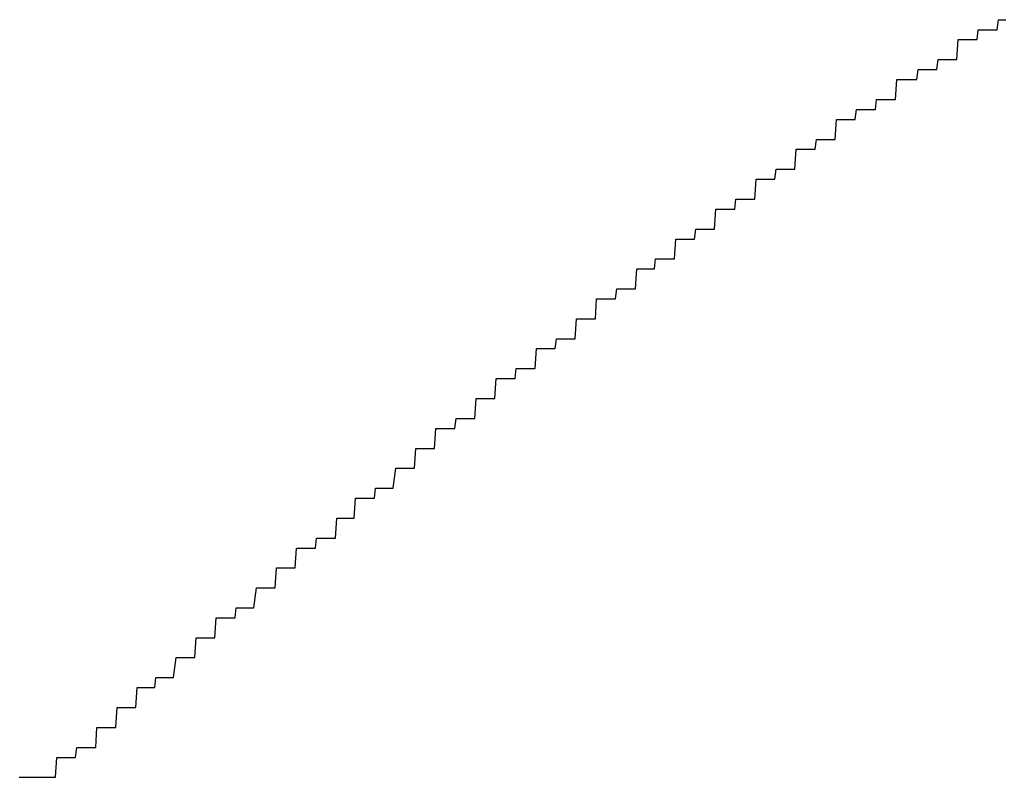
# Model space of a CAD drawing. Extents: x 0 to 4, y -10.7 to 10.7.
# Drawn here: x 0.9894 to 1.484, y -10.7432 to -10.3632 of the extents above; entities that cross this region are included whole.
import ezdxf

# ---------------------------------------------------------------- set-up
doc = ezdxf.new("R2010")
doc.units = 0

msp = doc.modelspace()

# ---------------------------------------------------------------- linework, layer by layer
for p, q in [((1.47987, -10.3682), (1.4805, -10.3632)), ((1.4805, -10.3632), (1.48113, -10.3632)), ((1.48113, -10.3632), (1.48176, -10.3632)), ((1.48176, -10.3632), (1.48239, -10.3632)), ((1.48239, -10.3632), (1.48302, -10.3632)), ((1.48302, -10.3632), (1.48365, -10.3632)), ((1.48365, -10.3632), (1.48428, -10.3632)), ((1.46979, -10.3732), (1.47042, -10.3682)), ((1.47042, -10.3682), (1.47105, -10.3682)), ((1.47105, -10.3682), (1.47168, -10.3682)), ((1.47168, -10.3682), (1.47231, -10.3682)), ((1.47231, -10.3682), (1.47294, -10.3682)), ((1.47294, -10.3682), (1.47357, -10.3682)), ((1.47357, -10.3682), (1.4742, -10.3682)), ((1.4742, -10.3682), (1.47483, -10.3682)), ((1.47483, -10.3682), (1.47546, -10.3682)), ((1.47546, -10.3682), (1.47609, -10.3682)), ((1.47609, -10.3682), (1.47672, -10.3682)), ((1.47672, -10.3682), (1.47735, -10.3682)), ((1.47735, -10.3682), (1.47798, -10.3682)), ((1.47798, -10.3682), (1.47861, -10.3682)), ((1.47861, -10.3682), (1.47924, -10.3682)), ((1.47924, -10.3682), (1.47987, -10.3682)), ((1.45971, -10.3832), (1.46034, -10.3732)), ((1.46034, -10.3732), (1.46097, -10.3732)), ((1.46097, -10.3732), (1.4616, -10.3732)), ((1.4616, -10.3732), (1.46223, -10.3732)), ((1.46223, -10.3732), (1.46286, -10.3732)), ((1.46286, -10.3732), (1.46349, -10.3732)), ((1.46349, -10.3732), (1.46412, -10.3732)), ((1.46412, -10.3732), (1.46475, -10.3732)), ((1.46475, -10.3732), (1.46538, -10.3732)), ((1.46538, -10.3732), (1.46601, -10.3732)), ((1.46601, -10.3732), (1.46664, -10.3732)), ((1.46664, -10.3732), (1.46727, -10.3732)), ((1.46727, -10.3732), (1.4679, -10.3732)), ((1.4679, -10.3732), (1.46853, -10.3732)), ((1.46853, -10.3732), (1.46916, -10.3732)), ((1.46916, -10.3732), (1.46979, -10.3732)), ((1.44963, -10.3882), (1.45026, -10.3832)), ((1.45026, -10.3832), (1.45089, -10.3832)), ((1.45089, -10.3832), (1.45152, -10.3832)), ((1.45152, -10.3832), (1.45215, -10.3832)), ((1.45215, -10.3832), (1.45278, -10.3832)), ((1.45278, -10.3832), (1.45341, -10.3832)), ((1.45341, -10.3832), (1.45404, -10.3832)), ((1.45404, -10.3832), (1.45467, -10.3832)), ((1.45467, -10.3832), (1.4553, -10.3832)), ((1.4553, -10.3832), (1.45593, -10.3832)), ((1.45593, -10.3832), (1.45656, -10.3832)), ((1.45656, -10.3832), (1.45719, -10.3832)), ((1.45719, -10.3832), (1.45782, -10.3832)), ((1.45782, -10.3832), (1.45845, -10.3832)), ((1.45845, -10.3832), (1.45908, -10.3832)), ((1.45908, -10.3832), (1.45971, -10.3832)), ((1.43955, -10.3932), (1.44018, -10.3882)), ((1.44018, -10.3882), (1.44081, -10.3882)), ((1.44081, -10.3882), (1.44144, -10.3882)), ((1.44144, -10.3882), (1.44207, -10.3882)), ((1.44207, -10.3882), (1.4427, -10.3882)), ((1.4427, -10.3882), (1.44333, -10.3882)), ((1.44333, -10.3882), (1.44396, -10.3882)), ((1.44396, -10.3882), (1.44459, -10.3882)), ((1.44459, -10.3882), (1.44522, -10.3882)), ((1.44522, -10.3882), (1.44585, -10.3882)), ((1.44585, -10.3882), (1.44648, -10.3882)), ((1.44648, -10.3882), (1.44711, -10.3882)), ((1.44711, -10.3882), (1.44774, -10.3882)), ((1.44774, -10.3882), (1.44837, -10.3882)), ((1.44837, -10.3882), (1.449, -10.3882)), ((1.449, -10.3882), (1.44963, -10.3882)), ((1.42884, -10.4032), (1.42947, -10.3932)), ((1.42947, -10.3932), (1.4301, -10.3932)), ((1.4301, -10.3932), (1.43073, -10.3932)), ((1.43073, -10.3932), (1.43136, -10.3932)), ((1.43136, -10.3932), (1.43199, -10.3932)), ((1.43199, -10.3932), (1.43262, -10.3932)), ((1.43262, -10.3932), (1.43325, -10.3932)), ((1.43325, -10.3932), (1.43388, -10.3932)), ((1.43388, -10.3932), (1.43451, -10.3932)), ((1.43451, -10.3932), (1.43514, -10.3932)), ((1.43514, -10.3932), (1.43577, -10.3932)), ((1.43577, -10.3932), (1.4364, -10.3932)), ((1.4364, -10.3932), (1.43703, -10.3932)), ((1.43703, -10.3932), (1.43766, -10.3932)), ((1.43766, -10.3932), (1.43829, -10.3932)), ((1.43829, -10.3932), (1.43892, -10.3932)), ((1.43892, -10.3932), (1.43955, -10.3932)), ((1.41876, -10.4082), (1.41939, -10.4032)), ((1.41939, -10.4032), (1.42002, -10.4032)), ((1.42002, -10.4032), (1.42065, -10.4032)), ((1.42065, -10.4032), (1.42128, -10.4032)), ((1.42128, -10.4032), (1.42191, -10.4032)), ((1.42191, -10.4032), (1.42254, -10.4032)), ((1.42254, -10.4032), (1.42317, -10.4032)), ((1.42317, -10.4032), (1.4238, -10.4032)), ((1.4238, -10.4032), (1.42443, -10.4032)), ((1.42443, -10.4032), (1.42506, -10.4032)), ((1.42506, -10.4032), (1.42569, -10.4032)), ((1.42569, -10.4032), (1.42632, -10.4032)), ((1.42632, -10.4032), (1.42695, -10.4032)), ((1.42695, -10.4032), (1.42758, -10.4032)), ((1.42758, -10.4032), (1.42821, -10.4032)), ((1.42821, -10.4032), (1.42884, -10.4032)), ((1.40868, -10.4132), (1.40931, -10.4082)), ((1.40931, -10.4082), (1.40994, -10.4082)), ((1.40994, -10.4082), (1.41057, -10.4082)), ((1.41057, -10.4082), (1.4112, -10.4082)), ((1.4112, -10.4082), (1.41183, -10.4082)), ((1.41183, -10.4082), (1.41246, -10.4082)), ((1.41246, -10.4082), (1.41309, -10.4082)), ((1.41309, -10.4082), (1.41372, -10.4082)), ((1.41372, -10.4082), (1.41435, -10.4082)), ((1.41435, -10.4082), (1.41498, -10.4082)), ((1.41498, -10.4082), (1.41561, -10.4082)), ((1.41561, -10.4082), (1.41624, -10.4082)), ((1.41624, -10.4082), (1.41687, -10.4082)), ((1.41687, -10.4082), (1.4175, -10.4082)), ((1.4175, -10.4082), (1.41813, -10.4082)), ((1.41813, -10.4082), (1.41876, -10.4082)), ((1.3986, -10.4232), (1.39923, -10.4132)), ((1.39923, -10.4132), (1.39986, -10.4132)), ((1.39986, -10.4132), (1.40049, -10.4132)), ((1.40049, -10.4132), (1.40112, -10.4132)), ((1.40112, -10.4132), (1.40175, -10.4132)), ((1.40175, -10.4132), (1.40238, -10.4132)), ((1.40238, -10.4132), (1.40301, -10.4132)), ((1.40301, -10.4132), (1.40364, -10.4132)), ((1.40364, -10.4132), (1.40427, -10.4132)), ((1.40427, -10.4132), (1.4049, -10.4132)), ((1.4049, -10.4132), (1.40553, -10.4132)), ((1.40553, -10.4132), (1.40616, -10.4132)), ((1.40616, -10.4132), (1.40679, -10.4132)), ((1.40679, -10.4132), (1.40742, -10.4132)), ((1.40742, -10.4132), (1.40805, -10.4132)), ((1.40805, -10.4132), (1.40868, -10.4132)), ((1.38852, -10.4282), (1.38915, -10.4232)), ((1.38915, -10.4232), (1.38978, -10.4232)), ((1.38978, -10.4232), (1.39041, -10.4232)), ((1.39041, -10.4232), (1.39104, -10.4232)), ((1.39104, -10.4232), (1.39167, -10.4232)), ((1.39167, -10.4232), (1.3923, -10.4232)), ((1.3923, -10.4232), (1.39293, -10.4232)), ((1.39293, -10.4232), (1.39356, -10.4232)), ((1.39356, -10.4232), (1.39419, -10.4232)), ((1.39419, -10.4232), (1.39482, -10.4232)), ((1.39482, -10.4232), (1.39545, -10.4232)), ((1.39545, -10.4232), (1.39608, -10.4232)), ((1.39608, -10.4232), (1.39671, -10.4232)), ((1.39671, -10.4232), (1.39734, -10.4232)), ((1.39734, -10.4232), (1.39797, -10.4232)), ((1.39797, -10.4232), (1.3986, -10.4232)), ((1.37844, -10.4382), (1.37907, -10.4282)), ((1.37907, -10.4282), (1.3797, -10.4282)), ((1.3797, -10.4282), (1.38033, -10.4282)), ((1.38033, -10.4282), (1.38096, -10.4282)), ((1.38096, -10.4282), (1.38159, -10.4282)), ((1.38159, -10.4282), (1.38222, -10.4282)), ((1.38222, -10.4282), (1.38285, -10.4282)), ((1.38285, -10.4282), (1.38348, -10.4282)), ((1.38348, -10.4282), (1.38411, -10.4282)), ((1.38411, -10.4282), (1.38474, -10.4282)), ((1.38474, -10.4282), (1.38537, -10.4282)), ((1.38537, -10.4282), (1.386, -10.4282)), ((1.386, -10.4282), (1.38663, -10.4282)), ((1.38663, -10.4282), (1.38726, -10.4282)), ((1.38726, -10.4282), (1.38789, -10.4282)), ((1.38789, -10.4282), (1.38852, -10.4282)), ((1.36836, -10.4432), (1.36899, -10.4382)), ((1.36899, -10.4382), (1.36962, -10.4382)), ((1.36962, -10.4382), (1.37025, -10.4382)), ((1.37025, -10.4382), (1.37088, -10.4382)), ((1.37088, -10.4382), (1.37151, -10.4382)), ((1.37151, -10.4382), (1.37214, -10.4382)), ((1.37214, -10.4382), (1.37277, -10.4382)), ((1.37277, -10.4382), (1.3734, -10.4382)), ((1.3734, -10.4382), (1.37403, -10.4382)), ((1.37403, -10.4382), (1.37466, -10.4382)), ((1.37466, -10.4382), (1.37529, -10.4382)), ((1.37529, -10.4382), (1.37592, -10.4382)), ((1.37592, -10.4382), (1.37655, -10.4382)), ((1.37655, -10.4382), (1.37718, -10.4382)), ((1.37718, -10.4382), (1.37781, -10.4382)), ((1.37781, -10.4382), (1.37844, -10.4382)), ((1.35828, -10.4532), (1.35891, -10.4432)), ((1.35891, -10.4432), (1.35954, -10.4432)), ((1.35954, -10.4432), (1.36017, -10.4432)), ((1.36017, -10.4432), (1.3608, -10.4432)), ((1.3608, -10.4432), (1.36143, -10.4432)), ((1.36143, -10.4432), (1.36206, -10.4432)), ((1.36206, -10.4432), (1.36269, -10.4432)), ((1.36269, -10.4432), (1.36332, -10.4432)), ((1.36332, -10.4432), (1.36395, -10.4432)), ((1.36395, -10.4432), (1.36458, -10.4432)), ((1.36458, -10.4432), (1.36521, -10.4432)), ((1.36521, -10.4432), (1.36584, -10.4432)), ((1.36584, -10.4432), (1.36647, -10.4432)), ((1.36647, -10.4432), (1.3671, -10.4432)), ((1.3671, -10.4432), (1.36773, -10.4432)), ((1.36773, -10.4432), (1.36836, -10.4432)), ((1.3482, -10.4582), (1.34883, -10.4532)), ((1.34883, -10.4532), (1.34946, -10.4532)), ((1.34946, -10.4532), (1.35009, -10.4532)), ((1.35009, -10.4532), (1.35072, -10.4532)), ((1.35072, -10.4532), (1.35135, -10.4532)), ((1.35135, -10.4532), (1.35198, -10.4532)), ((1.35198, -10.4532), (1.35261, -10.4532)), ((1.35261, -10.4532), (1.35324, -10.4532)), ((1.35324, -10.4532), (1.35387, -10.4532)), ((1.35387, -10.4532), (1.3545, -10.4532)), ((1.3545, -10.4532), (1.35513, -10.4532)), ((1.35513, -10.4532), (1.35576, -10.4532)), ((1.35576, -10.4532), (1.35639, -10.4532)), ((1.35639, -10.4532), (1.35702, -10.4532)), ((1.35702, -10.4532), (1.35765, -10.4532)), ((1.35765, -10.4532), (1.35828, -10.4532)), ((1.33812, -10.4682), (1.33875, -10.4582)), ((1.33875, -10.4582), (1.33938, -10.4582)), ((1.33938, -10.4582), (1.34001, -10.4582)), ((1.34001, -10.4582), (1.34064, -10.4582)), ((1.34064, -10.4582), (1.34127, -10.4582)), ((1.34127, -10.4582), (1.3419, -10.4582)), ((1.3419, -10.4582), (1.34253, -10.4582)), ((1.34253, -10.4582), (1.34316, -10.4582)), ((1.34316, -10.4582), (1.34379, -10.4582)), ((1.34379, -10.4582), (1.34442, -10.4582)), ((1.34442, -10.4582), (1.34505, -10.4582)), ((1.34505, -10.4582), (1.34568, -10.4582)), ((1.34568, -10.4582), (1.34631, -10.4582)), ((1.34631, -10.4582), (1.34694, -10.4582)), ((1.34694, -10.4582), (1.34757, -10.4582)), ((1.34757, -10.4582), (1.3482, -10.4582)), ((1.32804, -10.4732), (1.32867, -10.4682)), ((1.32867, -10.4682), (1.3293, -10.4682)), ((1.3293, -10.4682), (1.32993, -10.4682)), ((1.32993, -10.4682), (1.33056, -10.4682)), ((1.33056, -10.4682), (1.33119, -10.4682)), ((1.33119, -10.4682), (1.33182, -10.4682)), ((1.33182, -10.4682), (1.33245, -10.4682)), ((1.33245, -10.4682), (1.33308, -10.4682)), ((1.33308, -10.4682), (1.33371, -10.4682)), ((1.33371, -10.4682), (1.33434, -10.4682)), ((1.33434, -10.4682), (1.33497, -10.4682)), ((1.33497, -10.4682), (1.3356, -10.4682)), ((1.3356, -10.4682), (1.33623, -10.4682)), ((1.33623, -10.4682), (1.33686, -10.4682)), ((1.33686, -10.4682), (1.33749, -10.4682)), ((1.33749, -10.4682), (1.33812, -10.4682)), ((1.31796, -10.4832), (1.31859, -10.4732)), ((1.31859, -10.4732), (1.31922, -10.4732)), ((1.31922, -10.4732), (1.31985, -10.4732)), ((1.31985, -10.4732), (1.32048, -10.4732)), ((1.32048, -10.4732), (1.32111, -10.4732)), ((1.32111, -10.4732), (1.32174, -10.4732)), ((1.32174, -10.4732), (1.32237, -10.4732)), ((1.32237, -10.4732), (1.323, -10.4732)), ((1.323, -10.4732), (1.32363, -10.4732)), ((1.32363, -10.4732), (1.32426, -10.4732)), ((1.32426, -10.4732), (1.32489, -10.4732)), ((1.32489, -10.4732), (1.32552, -10.4732)), ((1.32552, -10.4732), (1.32615, -10.4732)), ((1.32615, -10.4732), (1.32678, -10.4732)), ((1.32678, -10.4732), (1.32741, -10.4732)), ((1.32741, -10.4732), (1.32804, -10.4732)), ((1.30788, -10.4882), (1.30851, -10.4832)), ((1.30851, -10.4832), (1.30914, -10.4832)), ((1.30914, -10.4832), (1.30977, -10.4832)), ((1.30977, -10.4832), (1.3104, -10.4832)), ((1.3104, -10.4832), (1.31103, -10.4832)), ((1.31103, -10.4832), (1.31166, -10.4832)), ((1.31166, -10.4832), (1.31229, -10.4832)), ((1.31229, -10.4832), (1.31292, -10.4832)), ((1.31292, -10.4832), (1.31355, -10.4832)), ((1.31355, -10.4832), (1.31418, -10.4832)), ((1.31418, -10.4832), (1.31481, -10.4832)), ((1.31481, -10.4832), (1.31544, -10.4832)), ((1.31544, -10.4832), (1.31607, -10.4832)), ((1.31607, -10.4832), (1.3167, -10.4832)), ((1.3167, -10.4832), (1.31733, -10.4832)), ((1.31733, -10.4832), (1.31796, -10.4832)), ((1.29843, -10.4982), (1.29906, -10.4882)), ((1.29906, -10.4882), (1.29969, -10.4882)), ((1.29969, -10.4882), (1.30032, -10.4882)), ((1.30032, -10.4882), (1.30095, -10.4882)), ((1.30095, -10.4882), (1.30158, -10.4882)), ((1.30158, -10.4882), (1.30221, -10.4882)), ((1.30221, -10.4882), (1.30284, -10.4882)), ((1.30284, -10.4882), (1.30347, -10.4882)), ((1.30347, -10.4882), (1.3041, -10.4882)), ((1.3041, -10.4882), (1.30473, -10.4882)), ((1.30473, -10.4882), (1.30536, -10.4882)), ((1.30536, -10.4882), (1.30599, -10.4882)), ((1.30599, -10.4882), (1.30662, -10.4882)), ((1.30662, -10.4882), (1.30725, -10.4882)), ((1.30725, -10.4882), (1.30788, -10.4882)), ((1.28835, -10.5032), (1.28898, -10.4982)), ((1.28898, -10.4982), (1.28961, -10.4982)), ((1.28961, -10.4982), (1.29024, -10.4982)), ((1.29024, -10.4982), (1.29087, -10.4982)), ((1.29087, -10.4982), (1.2915, -10.4982)), ((1.2915, -10.4982), (1.29213, -10.4982)), ((1.29213, -10.4982), (1.29276, -10.4982)), ((1.29276, -10.4982), (1.29339, -10.4982)), ((1.29339, -10.4982), (1.29402, -10.4982)), ((1.29402, -10.4982), (1.29465, -10.4982)), ((1.29465, -10.4982), (1.29528, -10.4982)), ((1.29528, -10.4982), (1.29591, -10.4982)), ((1.29591, -10.4982), (1.29654, -10.4982)), ((1.29654, -10.4982), (1.29717, -10.4982)), ((1.29717, -10.4982), (1.2978, -10.4982)), ((1.2978, -10.4982), (1.29843, -10.4982)), ((1.27827, -10.5132), (1.2789, -10.5032)), ((1.2789, -10.5032), (1.27953, -10.5032)), ((1.27953, -10.5032), (1.28016, -10.5032)), ((1.28016, -10.5032), (1.28079, -10.5032)), ((1.28079, -10.5032), (1.28142, -10.5032)), ((1.28142, -10.5032), (1.28205, -10.5032)), ((1.28205, -10.5032), (1.28268, -10.5032)), ((1.28268, -10.5032), (1.28331, -10.5032)), ((1.28331, -10.5032), (1.28394, -10.5032)), ((1.28394, -10.5032), (1.28457, -10.5032)), ((1.28457, -10.5032), (1.2852, -10.5032)), ((1.2852, -10.5032), (1.28583, -10.5032)), ((1.28583, -10.5032), (1.28646, -10.5032)), ((1.28646, -10.5032), (1.28709, -10.5032)), ((1.28709, -10.5032), (1.28772, -10.5032)), ((1.28772, -10.5032), (1.28835, -10.5032)), ((1.26819, -10.5232), (1.26882, -10.5132)), ((1.26882, -10.5132), (1.26945, -10.5132)), ((1.26945, -10.5132), (1.27008, -10.5132)), ((1.27008, -10.5132), (1.27071, -10.5132)), ((1.27071, -10.5132), (1.27134, -10.5132)), ((1.27134, -10.5132), (1.27197, -10.5132)), ((1.27197, -10.5132), (1.2726, -10.5132)), ((1.2726, -10.5132), (1.27323, -10.5132)), ((1.27323, -10.5132), (1.27386, -10.5132)), ((1.27386, -10.5132), (1.27449, -10.5132)), ((1.27449, -10.5132), (1.27512, -10.5132)), ((1.27512, -10.5132), (1.27575, -10.5132)), ((1.27575, -10.5132), (1.27638, -10.5132)), ((1.27638, -10.5132), (1.27701, -10.5132)), ((1.27701, -10.5132), (1.27764, -10.5132)), ((1.27764, -10.5132), (1.27827, -10.5132)), ((1.25811, -10.5282), (1.25874, -10.5232)), ((1.25874, -10.5232), (1.25937, -10.5232)), ((1.25937, -10.5232), (1.26, -10.5232)), ((1.26, -10.5232), (1.26063, -10.5232)), ((1.26063, -10.5232), (1.26126, -10.5232)), ((1.26126, -10.5232), (1.26189, -10.5232)), ((1.26189, -10.5232), (1.26252, -10.5232)), ((1.26252, -10.5232), (1.26315, -10.5232)), ((1.26315, -10.5232), (1.26378, -10.5232)), ((1.26378, -10.5232), (1.26441, -10.5232)), ((1.26441, -10.5232), (1.26504, -10.5232)), ((1.26504, -10.5232), (1.26567, -10.5232)), ((1.26567, -10.5232), (1.2663, -10.5232)), ((1.2663, -10.5232), (1.26693, -10.5232)), ((1.26693, -10.5232), (1.26756, -10.5232)), ((1.26756, -10.5232), (1.26819, -10.5232)), ((1.24803, -10.5382), (1.24866, -10.5282)), ((1.24866, -10.5282), (1.24929, -10.5282)), ((1.24929, -10.5282), (1.24992, -10.5282)), ((1.24992, -10.5282), (1.25055, -10.5282)), ((1.25055, -10.5282), (1.25118, -10.5282)), ((1.25118, -10.5282), (1.25181, -10.5282)), ((1.25181, -10.5282), (1.25244, -10.5282)), ((1.25244, -10.5282), (1.25307, -10.5282)), ((1.25307, -10.5282), (1.2537, -10.5282)), ((1.2537, -10.5282), (1.25433, -10.5282)), ((1.25433, -10.5282), (1.25496, -10.5282)), ((1.25496, -10.5282), (1.25559, -10.5282)), ((1.25559, -10.5282), (1.25622, -10.5282)), ((1.25622, -10.5282), (1.25685, -10.5282)), ((1.25685, -10.5282), (1.25748, -10.5282)), ((1.25748, -10.5282), (1.25811, -10.5282)), ((1.23795, -10.5432), (1.23858, -10.5382)), ((1.23858, -10.5382), (1.23921, -10.5382)), ((1.23921, -10.5382), (1.23984, -10.5382)), ((1.23984, -10.5382), (1.24047, -10.5382)), ((1.24047, -10.5382), (1.2411, -10.5382)), ((1.2411, -10.5382), (1.24173, -10.5382)), ((1.24173, -10.5382), (1.24236, -10.5382)), ((1.24236, -10.5382), (1.24299, -10.5382)), ((1.24299, -10.5382), (1.24362, -10.5382)), ((1.24362, -10.5382), (1.24425, -10.5382)), ((1.24425, -10.5382), (1.24488, -10.5382)), ((1.24488, -10.5382), (1.24551, -10.5382)), ((1.24551, -10.5382), (1.24614, -10.5382)), ((1.24614, -10.5382), (1.24677, -10.5382)), ((1.24677, -10.5382), (1.2474, -10.5382)), ((1.2474, -10.5382), (1.24803, -10.5382)), ((1.22787, -10.5532), (1.2285, -10.5432)), ((1.2285, -10.5432), (1.22913, -10.5432)), ((1.22913, -10.5432), (1.22976, -10.5432)), ((1.22976, -10.5432), (1.23039, -10.5432)), ((1.23039, -10.5432), (1.23102, -10.5432)), ((1.23102, -10.5432), (1.23165, -10.5432)), ((1.23165, -10.5432), (1.23228, -10.5432)), ((1.23228, -10.5432), (1.23291, -10.5432)), ((1.23291, -10.5432), (1.23354, -10.5432)), ((1.23354, -10.5432), (1.23417, -10.5432)), ((1.23417, -10.5432), (1.2348, -10.5432)), ((1.2348, -10.5432), (1.23543, -10.5432)), ((1.23543, -10.5432), (1.23606, -10.5432)), ((1.23606, -10.5432), (1.23669, -10.5432)), ((1.23669, -10.5432), (1.23732, -10.5432)), ((1.23732, -10.5432), (1.23795, -10.5432)), ((1.21779, -10.5632), (1.21842, -10.5532)), ((1.21842, -10.5532), (1.21905, -10.5532)), ((1.21905, -10.5532), (1.21968, -10.5532)), ((1.21968, -10.5532), (1.22031, -10.5532)), ((1.22031, -10.5532), (1.22094, -10.5532)), ((1.22094, -10.5532), (1.22157, -10.5532)), ((1.22157, -10.5532), (1.2222, -10.5532)), ((1.2222, -10.5532), (1.22283, -10.5532)), ((1.22283, -10.5532), (1.22346, -10.5532)), ((1.22346, -10.5532), (1.22409, -10.5532)), ((1.22409, -10.5532), (1.22472, -10.5532)), ((1.22472, -10.5532), (1.22535, -10.5532)), ((1.22535, -10.5532), (1.22598, -10.5532)), ((1.22598, -10.5532), (1.22661, -10.5532)), ((1.22661, -10.5532), (1.22724, -10.5532)), ((1.22724, -10.5532), (1.22787, -10.5532)), ((1.20771, -10.5682), (1.20834, -10.5632)), ((1.20834, -10.5632), (1.20897, -10.5632)), ((1.20897, -10.5632), (1.2096, -10.5632)), ((1.2096, -10.5632), (1.21023, -10.5632)), ((1.21023, -10.5632), (1.21086, -10.5632)), ((1.21086, -10.5632), (1.21149, -10.5632)), ((1.21149, -10.5632), (1.21212, -10.5632)), ((1.21212, -10.5632), (1.21275, -10.5632)), ((1.21275, -10.5632), (1.21338, -10.5632)), ((1.21338, -10.5632), (1.21401, -10.5632)), ((1.21401, -10.5632), (1.21464, -10.5632)), ((1.21464, -10.5632), (1.21527, -10.5632)), ((1.21527, -10.5632), (1.2159, -10.5632)), ((1.2159, -10.5632), (1.21653, -10.5632)), ((1.21653, -10.5632), (1.21716, -10.5632)), ((1.21716, -10.5632), (1.21779, -10.5632)), ((1.19763, -10.5782), (1.19826, -10.5682)), ((1.19826, -10.5682), (1.19889, -10.5682)), ((1.19889, -10.5682), (1.19952, -10.5682)), ((1.19952, -10.5682), (1.20015, -10.5682)), ((1.20015, -10.5682), (1.20078, -10.5682)), ((1.20078, -10.5682), (1.20141, -10.5682)), ((1.20141, -10.5682), (1.20204, -10.5682)), ((1.20204, -10.5682), (1.20267, -10.5682)), ((1.20267, -10.5682), (1.2033, -10.5682)), ((1.2033, -10.5682), (1.20393, -10.5682)), ((1.20393, -10.5682), (1.20456, -10.5682)), ((1.20456, -10.5682), (1.20519, -10.5682)), ((1.20519, -10.5682), (1.20582, -10.5682)), ((1.20582, -10.5682), (1.20645, -10.5682)), ((1.20645, -10.5682), (1.20708, -10.5682)), ((1.20708, -10.5682), (1.20771, -10.5682)), ((1.18755, -10.5882), (1.18818, -10.5782)), ((1.18818, -10.5782), (1.18881, -10.5782)), ((1.18881, -10.5782), (1.18944, -10.5782)), ((1.18944, -10.5782), (1.19007, -10.5782)), ((1.19007, -10.5782), (1.1907, -10.5782)), ((1.1907, -10.5782), (1.19133, -10.5782)), ((1.19133, -10.5782), (1.19196, -10.5782)), ((1.19196, -10.5782), (1.19259, -10.5782)), ((1.19259, -10.5782), (1.19322, -10.5782)), ((1.19322, -10.5782), (1.19385, -10.5782)), ((1.19385, -10.5782), (1.19448, -10.5782)), ((1.19448, -10.5782), (1.19511, -10.5782)), ((1.19511, -10.5782), (1.19574, -10.5782)), ((1.19574, -10.5782), (1.19637, -10.5782)), ((1.19637, -10.5782), (1.197, -10.5782)), ((1.197, -10.5782), (1.19763, -10.5782)), ((1.17747, -10.5932), (1.1781, -10.5882)), ((1.1781, -10.5882), (1.17873, -10.5882)), ((1.17873, -10.5882), (1.17936, -10.5882)), ((1.17936, -10.5882), (1.17999, -10.5882)), ((1.17999, -10.5882), (1.18062, -10.5882)), ((1.18062, -10.5882), (1.18125, -10.5882)), ((1.18125, -10.5882), (1.18188, -10.5882)), ((1.18188, -10.5882), (1.18251, -10.5882)), ((1.18251, -10.5882), (1.18314, -10.5882)), ((1.18314, -10.5882), (1.18377, -10.5882)), ((1.18377, -10.5882), (1.1844, -10.5882)), ((1.1844, -10.5882), (1.18503, -10.5882)), ((1.18503, -10.5882), (1.18566, -10.5882)), ((1.18566, -10.5882), (1.18629, -10.5882)), ((1.18629, -10.5882), (1.18692, -10.5882)), ((1.18692, -10.5882), (1.18755, -10.5882)), ((1.17684, -10.5982), (1.17747, -10.5932)), ((1.16739, -10.6032), (1.16802, -10.5982)), ((1.16802, -10.5982), (1.16865, -10.5982)), ((1.16865, -10.5982), (1.16928, -10.5982)), ((1.16928, -10.5982), (1.16991, -10.5982)), ((1.16991, -10.5982), (1.17054, -10.5982)), ((1.17054, -10.5982), (1.17117, -10.5982)), ((1.17117, -10.5982), (1.1718, -10.5982)), ((1.1718, -10.5982), (1.17243, -10.5982)), ((1.17243, -10.5982), (1.17306, -10.5982)), ((1.17306, -10.5982), (1.17369, -10.5982)), ((1.17369, -10.5982), (1.17432, -10.5982)), ((1.17432, -10.5982), (1.17495, -10.5982)), ((1.17495, -10.5982), (1.17558, -10.5982)), ((1.17558, -10.5982), (1.17621, -10.5982)), ((1.17621, -10.5982), (1.17684, -10.5982)), ((1.15731, -10.6132), (1.15794, -10.6032)), ((1.15794, -10.6032), (1.15857, -10.6032)), ((1.15857, -10.6032), (1.1592, -10.6032)), ((1.1592, -10.6032), (1.15983, -10.6032)), ((1.15983, -10.6032), (1.16046, -10.6032)), ((1.16046, -10.6032), (1.16109, -10.6032)), ((1.16109, -10.6032), (1.16172, -10.6032)), ((1.16172, -10.6032), (1.16235, -10.6032)), ((1.16235, -10.6032), (1.16298, -10.6032)), ((1.16298, -10.6032), (1.16361, -10.6032)), ((1.16361, -10.6032), (1.16424, -10.6032)), ((1.16424, -10.6032), (1.16487, -10.6032)), ((1.16487, -10.6032), (1.1655, -10.6032)), ((1.1655, -10.6032), (1.16613, -10.6032)), ((1.16613, -10.6032), (1.16676, -10.6032)), ((1.16676, -10.6032), (1.16739, -10.6032)), ((1.14786, -10.6232), (1.14849, -10.6132)), ((1.14849, -10.6132), (1.14912, -10.6132)), ((1.14912, -10.6132), (1.14975, -10.6132)), ((1.14975, -10.6132), (1.15038, -10.6132)), ((1.15038, -10.6132), (1.15101, -10.6132)), ((1.15101, -10.6132), (1.15164, -10.6132)), ((1.15164, -10.6132), (1.15227, -10.6132)), ((1.15227, -10.6132), (1.1529, -10.6132)), ((1.1529, -10.6132), (1.15353, -10.6132)), ((1.15353, -10.6132), (1.15416, -10.6132)), ((1.15416, -10.6132), (1.15479, -10.6132)), ((1.15479, -10.6132), (1.15542, -10.6132)), ((1.15542, -10.6132), (1.15605, -10.6132)), ((1.15605, -10.6132), (1.15668, -10.6132)), ((1.15668, -10.6132), (1.15731, -10.6132)), ((1.13778, -10.6282), (1.13841, -10.6232)), ((1.13841, -10.6232), (1.13904, -10.6232)), ((1.13904, -10.6232), (1.13967, -10.6232)), ((1.13967, -10.6232), (1.1403, -10.6232)), ((1.1403, -10.6232), (1.14093, -10.6232)), ((1.14093, -10.6232), (1.14156, -10.6232)), ((1.14156, -10.6232), (1.14219, -10.6232)), ((1.14219, -10.6232), (1.14282, -10.6232)), ((1.14282, -10.6232), (1.14345, -10.6232)), ((1.14345, -10.6232), (1.14408, -10.6232)), ((1.14408, -10.6232), (1.14471, -10.6232)), ((1.14471, -10.6232), (1.14534, -10.6232)), ((1.14534, -10.6232), (1.14597, -10.6232)), ((1.14597, -10.6232), (1.1466, -10.6232)), ((1.1466, -10.6232), (1.14723, -10.6232)), ((1.14723, -10.6232), (1.14786, -10.6232)), ((1.1277, -10.6382), (1.12833, -10.6282)), ((1.12833, -10.6282), (1.12896, -10.6282)), ((1.12896, -10.6282), (1.12959, -10.6282)), ((1.12959, -10.6282), (1.13022, -10.6282)), ((1.13022, -10.6282), (1.13085, -10.6282)), ((1.13085, -10.6282), (1.13148, -10.6282)), ((1.13148, -10.6282), (1.13211, -10.6282)), ((1.13211, -10.6282), (1.13274, -10.6282)), ((1.13274, -10.6282), (1.13337, -10.6282)), ((1.13337, -10.6282), (1.134, -10.6282)), ((1.134, -10.6282), (1.13463, -10.6282)), ((1.13463, -10.6282), (1.13526, -10.6282)), ((1.13526, -10.6282), (1.13589, -10.6282)), ((1.13589, -10.6282), (1.13652, -10.6282)), ((1.13652, -10.6282), (1.13715, -10.6282)), ((1.13715, -10.6282), (1.13778, -10.6282)), ((1.11762, -10.6482), (1.11825, -10.6382)), ((1.11825, -10.6382), (1.11888, -10.6382)), ((1.11888, -10.6382), (1.11951, -10.6382)), ((1.11951, -10.6382), (1.12014, -10.6382)), ((1.12014, -10.6382), (1.12077, -10.6382)), ((1.12077, -10.6382), (1.1214, -10.6382)), ((1.1214, -10.6382), (1.12203, -10.6382)), ((1.12203, -10.6382), (1.12266, -10.6382)), ((1.12266, -10.6382), (1.12329, -10.6382)), ((1.12329, -10.6382), (1.12392, -10.6382)), ((1.12392, -10.6382), (1.12455, -10.6382)), ((1.12455, -10.6382), (1.12518, -10.6382)), ((1.12518, -10.6382), (1.12581, -10.6382)), ((1.12581, -10.6382), (1.12644, -10.6382)), ((1.12644, -10.6382), (1.12707, -10.6382)), ((1.12707, -10.6382), (1.1277, -10.6382)), ((1.10754, -10.6532), (1.10817, -10.6482)), ((1.10817, -10.6482), (1.1088, -10.6482)), ((1.1088, -10.6482), (1.10943, -10.6482)), ((1.10943, -10.6482), (1.11006, -10.6482)), ((1.11006, -10.6482), (1.11069, -10.6482)), ((1.11069, -10.6482), (1.11132, -10.6482)), ((1.11132, -10.6482), (1.11195, -10.6482)), ((1.11195, -10.6482), (1.11258, -10.6482)), ((1.11258, -10.6482), (1.11321, -10.6482)), ((1.11321, -10.6482), (1.11384, -10.6482)), ((1.11384, -10.6482), (1.11447, -10.6482)), ((1.11447, -10.6482), (1.1151, -10.6482)), ((1.1151, -10.6482), (1.11573, -10.6482)), ((1.11573, -10.6482), (1.11636, -10.6482)), ((1.11636, -10.6482), (1.11699, -10.6482)), ((1.11699, -10.6482), (1.11762, -10.6482)), ((1.10691, -10.6582), (1.10754, -10.6532)), ((1.09746, -10.6632), (1.09809, -10.6582)), ((1.09809, -10.6582), (1.09872, -10.6582)), ((1.09872, -10.6582), (1.09935, -10.6582)), ((1.09935, -10.6582), (1.09998, -10.6582)), ((1.09998, -10.6582), (1.10061, -10.6582)), ((1.10061, -10.6582), (1.10124, -10.6582)), ((1.10124, -10.6582), (1.10187, -10.6582)), ((1.10187, -10.6582), (1.1025, -10.6582)), ((1.1025, -10.6582), (1.10313, -10.6582)), ((1.10313, -10.6582), (1.10376, -10.6582)), ((1.10376, -10.6582), (1.10439, -10.6582)), ((1.10439, -10.6582), (1.10502, -10.6582)), ((1.10502, -10.6582), (1.10565, -10.6582)), ((1.10565, -10.6582), (1.10628, -10.6582)), ((1.10628, -10.6582), (1.10691, -10.6582)), ((1.08738, -10.6732), (1.08801, -10.6632)), ((1.08801, -10.6632), (1.08864, -10.6632)), ((1.08864, -10.6632), (1.08927, -10.6632)), ((1.08927, -10.6632), (1.0899, -10.6632)), ((1.0899, -10.6632), (1.09053, -10.6632)), ((1.09053, -10.6632), (1.09116, -10.6632)), ((1.09116, -10.6632), (1.09179, -10.6632)), ((1.09179, -10.6632), (1.09242, -10.6632)), ((1.09242, -10.6632), (1.09305, -10.6632)), ((1.09305, -10.6632), (1.09368, -10.6632)), ((1.09368, -10.6632), (1.09431, -10.6632)), ((1.09431, -10.6632), (1.09494, -10.6632)), ((1.09494, -10.6632), (1.09557, -10.6632)), ((1.09557, -10.6632), (1.0962, -10.6632)), ((1.0962, -10.6632), (1.09683, -10.6632)), ((1.09683, -10.6632), (1.09746, -10.6632)), ((1.0773, -10.6832), (1.07793, -10.6732)), ((1.07793, -10.6732), (1.07856, -10.6732)), ((1.07856, -10.6732), (1.07919, -10.6732)), ((1.07919, -10.6732), (1.07982, -10.6732)), ((1.07982, -10.6732), (1.08045, -10.6732)), ((1.08045, -10.6732), (1.08108, -10.6732)), ((1.08108, -10.6732), (1.08171, -10.6732)), ((1.08171, -10.6732), (1.08234, -10.6732)), ((1.08234, -10.6732), (1.08297, -10.6732)), ((1.08297, -10.6732), (1.0836, -10.6732)), ((1.0836, -10.6732), (1.08423, -10.6732)), ((1.08423, -10.6732), (1.08486, -10.6732)), ((1.08486, -10.6732), (1.08549, -10.6732)), ((1.08549, -10.6732), (1.08612, -10.6732)), ((1.08612, -10.6732), (1.08675, -10.6732)), ((1.08675, -10.6732), (1.08738, -10.6732)), ((1.06722, -10.6882), (1.06785, -10.6832)), ((1.06785, -10.6832), (1.06848, -10.6832)), ((1.06848, -10.6832), (1.06911, -10.6832)), ((1.06911, -10.6832), (1.06974, -10.6832)), ((1.06974, -10.6832), (1.07037, -10.6832)), ((1.07037, -10.6832), (1.071, -10.6832)), ((1.071, -10.6832), (1.07163, -10.6832)), ((1.07163, -10.6832), (1.07226, -10.6832)), ((1.07226, -10.6832), (1.07289, -10.6832)), ((1.07289, -10.6832), (1.07352, -10.6832)), ((1.07352, -10.6832), (1.07415, -10.6832)), ((1.07415, -10.6832), (1.07478, -10.6832)), ((1.07478, -10.6832), (1.07541, -10.6832)), ((1.07541, -10.6832), (1.07604, -10.6832)), ((1.07604, -10.6832), (1.07667, -10.6832)), ((1.07667, -10.6832), (1.0773, -10.6832)), ((1.06659, -10.6932), (1.06722, -10.6882)), ((1.05714, -10.6982), (1.05777, -10.6932)), ((1.05777, -10.6932), (1.0584, -10.6932)), ((1.0584, -10.6932), (1.05903, -10.6932)), ((1.05903, -10.6932), (1.05966, -10.6932)), ((1.05966, -10.6932), (1.06029, -10.6932)), ((1.06029, -10.6932), (1.06092, -10.6932)), ((1.06092, -10.6932), (1.06155, -10.6932)), ((1.06155, -10.6932), (1.06218, -10.6932)), ((1.06218, -10.6932), (1.06281, -10.6932)), ((1.06281, -10.6932), (1.06344, -10.6932)), ((1.06344, -10.6932), (1.06407, -10.6932)), ((1.06407, -10.6932), (1.0647, -10.6932)), ((1.0647, -10.6932), (1.06533, -10.6932)), ((1.06533, -10.6932), (1.06596, -10.6932)), ((1.06596, -10.6932), (1.06659, -10.6932)), ((1.04769, -10.7082), (1.04832, -10.6982)), ((1.04832, -10.6982), (1.04895, -10.6982)), ((1.04895, -10.6982), (1.04958, -10.6982)), ((1.04958, -10.6982), (1.05021, -10.6982)), ((1.05021, -10.6982), (1.05084, -10.6982)), ((1.05084, -10.6982), (1.05147, -10.6982)), ((1.05147, -10.6982), (1.0521, -10.6982)), ((1.0521, -10.6982), (1.05273, -10.6982)), ((1.05273, -10.6982), (1.05336, -10.6982)), ((1.05336, -10.6982), (1.05399, -10.6982)), ((1.05399, -10.6982), (1.05462, -10.6982)), ((1.05462, -10.6982), (1.05525, -10.6982)), ((1.05525, -10.6982), (1.05588, -10.6982)), ((1.05588, -10.6982), (1.05651, -10.6982)), ((1.05651, -10.6982), (1.05714, -10.6982)), ((1.03761, -10.7182), (1.03824, -10.7082)), ((1.03824, -10.7082), (1.03887, -10.7082)), ((1.03887, -10.7082), (1.0395, -10.7082)), ((1.0395, -10.7082), (1.04013, -10.7082)), ((1.04013, -10.7082), (1.04076, -10.7082)), ((1.04076, -10.7082), (1.04139, -10.7082)), ((1.04139, -10.7082), (1.04202, -10.7082)), ((1.04202, -10.7082), (1.04265, -10.7082)), ((1.04265, -10.7082), (1.04328, -10.7082)), ((1.04328, -10.7082), (1.04391, -10.7082)), ((1.04391, -10.7082), (1.04454, -10.7082)), ((1.04454, -10.7082), (1.04517, -10.7082)), ((1.04517, -10.7082), (1.0458, -10.7082)), ((1.0458, -10.7082), (1.04643, -10.7082)), ((1.04643, -10.7082), (1.04706, -10.7082)), ((1.04706, -10.7082), (1.04769, -10.7082)), ((1.02753, -10.7282), (1.02816, -10.7182)), ((1.02816, -10.7182), (1.02879, -10.7182)), ((1.02879, -10.7182), (1.02942, -10.7182)), ((1.02942, -10.7182), (1.03005, -10.7182)), ((1.03005, -10.7182), (1.03068, -10.7182)), ((1.03068, -10.7182), (1.03131, -10.7182)), ((1.03131, -10.7182), (1.03194, -10.7182)), ((1.03194, -10.7182), (1.03257, -10.7182)), ((1.03257, -10.7182), (1.0332, -10.7182)), ((1.0332, -10.7182), (1.03383, -10.7182)), ((1.03383, -10.7182), (1.03446, -10.7182)), ((1.03446, -10.7182), (1.03509, -10.7182)), ((1.03509, -10.7182), (1.03572, -10.7182)), ((1.03572, -10.7182), (1.03635, -10.7182)), ((1.03635, -10.7182), (1.03698, -10.7182)), ((1.03698, -10.7182), (1.03761, -10.7182)), ((1.01745, -10.7332), (1.01808, -10.7282)), ((1.01808, -10.7282), (1.01871, -10.7282)), ((1.01871, -10.7282), (1.01934, -10.7282)), ((1.01934, -10.7282), (1.01997, -10.7282)), ((1.01997, -10.7282), (1.0206, -10.7282)), ((1.0206, -10.7282), (1.02123, -10.7282)), ((1.02123, -10.7282), (1.02186, -10.7282)), ((1.02186, -10.7282), (1.02249, -10.7282)), ((1.02249, -10.7282), (1.02312, -10.7282)), ((1.02312, -10.7282), (1.02375, -10.7282)), ((1.02375, -10.7282), (1.02438, -10.7282)), ((1.02438, -10.7282), (1.02501, -10.7282)), ((1.02501, -10.7282), (1.02564, -10.7282)), ((1.02564, -10.7282), (1.02627, -10.7282)), ((1.02627, -10.7282), (1.0269, -10.7282)), ((1.0269, -10.7282), (1.02753, -10.7282)), ((1.00737, -10.7432), (1.008, -10.7332)), ((1.008, -10.7332), (1.00863, -10.7332)), ((1.00863, -10.7332), (1.00926, -10.7332)), ((1.00926, -10.7332), (1.00989, -10.7332)), ((1.00989, -10.7332), (1.01052, -10.7332)), ((1.01052, -10.7332), (1.01115, -10.7332)), ((1.01115, -10.7332), (1.01178, -10.7332)), ((1.01178, -10.7332), (1.01241, -10.7332)), ((1.01241, -10.7332), (1.01304, -10.7332)), ((1.01304, -10.7332), (1.01367, -10.7332)), ((1.01367, -10.7332), (1.0143, -10.7332)), ((1.0143, -10.7332), (1.01493, -10.7332)), ((1.01493, -10.7332), (1.01556, -10.7332)), ((1.01556, -10.7332), (1.01619, -10.7332)), ((1.01619, -10.7332), (1.01682, -10.7332)), ((1.01682, -10.7332), (1.01745, -10.7332)), ((0.9891, -10.7432), (0.98973, -10.7432)), ((0.98973, -10.7432), (0.99036, -10.7432)), ((0.99036, -10.7432), (0.99099, -10.7432)), ((0.99099, -10.7432), (0.99162, -10.7432)), ((0.99162, -10.7432), (0.99225, -10.7432)), ((0.99225, -10.7432), (0.99288, -10.7432)), ((0.99288, -10.7432), (0.99351, -10.7432)), ((0.99351, -10.7432), (0.99414, -10.7432)), ((0.99414, -10.7432), (0.99477, -10.7432)), ((0.99477, -10.7432), (0.9954, -10.7432)), ((0.9954, -10.7432), (0.99603, -10.7432)), ((0.99603, -10.7432), (0.99666, -10.7432)), ((0.99666, -10.7432), (0.99729, -10.7432)), ((0.99729, -10.7432), (0.99792, -10.7432)), ((0.99792, -10.7432), (0.99855, -10.7432)), ((0.99855, -10.7432), (0.99918, -10.7432)), ((0.99918, -10.7432), (0.99981, -10.7432)), ((0.99981, -10.7432), (1.00044, -10.7432)), ((1.00044, -10.7432), (1.00107, -10.7432)), ((1.00107, -10.7432), (1.0017, -10.7432)), ((1.0017, -10.7432), (1.00233, -10.7432)), ((1.00233, -10.7432), (1.00296, -10.7432)), ((1.00296, -10.7432), (1.00359, -10.7432)), ((1.00359, -10.7432), (1.00422, -10.7432)), ((1.00422, -10.7432), (1.00485, -10.7432)), ((1.00485, -10.7432), (1.00548, -10.7432)), ((1.00548, -10.7432), (1.00611, -10.7432)), ((1.00611, -10.7432), (1.00674, -10.7432)), ((1.00674, -10.7432), (1.00737, -10.7432))]:
    msp.add_line(p, q)

doc.saveas('drawing.dxf')
